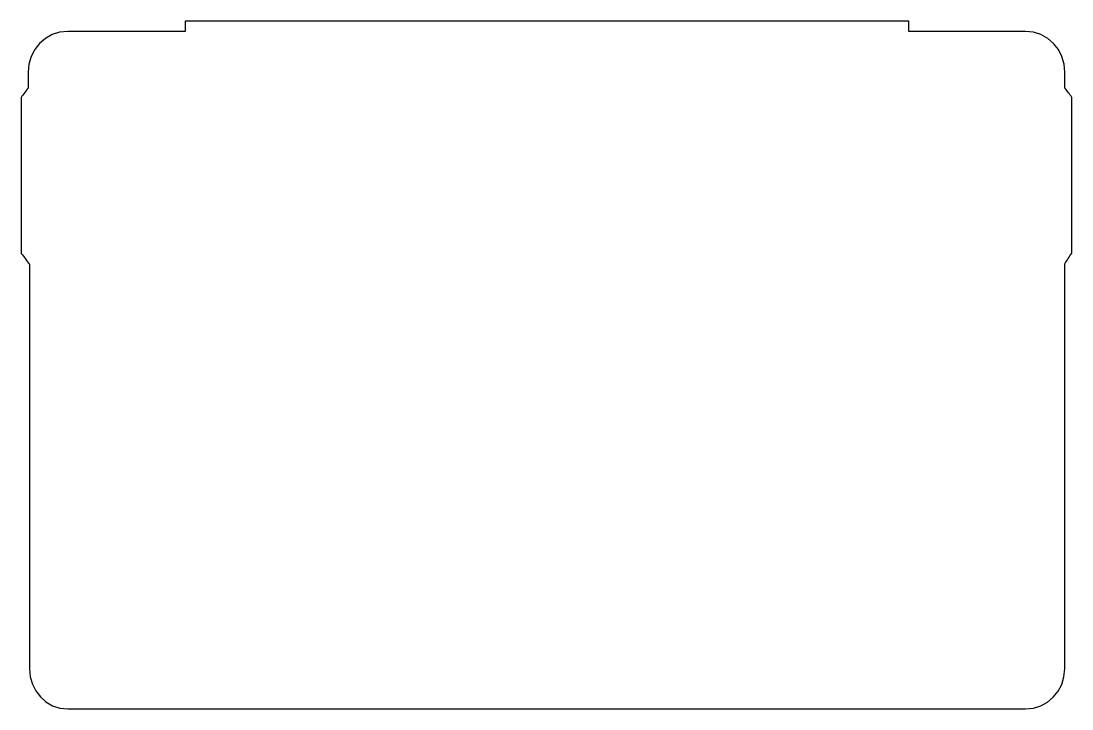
# Model space of a CAD drawing. Extents: x 0 to 99, y 0 to 64.9.
import ezdxf

# ---------------------------------------------------------------- set-up
doc = ezdxf.new("R2010")
doc.units = 0
doc.layers.add('Layer_1', color=7, linetype='CONTINUOUS')

msp = doc.modelspace()

# ---------------------------------------------------------------- linework, layer by layer
at = {"layer": 'Layer_1', "color": 1}
msp.add_lwpolyline([(15.514883, 64.85693), (15.514883, 64.735044), (15.514883, 64.613155), (15.514883, 64.491269), (15.514883, 64.36938), (15.514883, 64.247494), (15.514883, 64.125605), (15.514883, 64.003716), (15.514883, 63.88183), (14.131125, 63.88183), (12.74737, 63.88183), (11.363611, 63.88183), (9.979853, 63.88183), (8.596097, 63.88183), (7.212339, 63.88183), (5.828584, 63.88183), (4.444826, 63.88183), (3.684578, 63.80147), (2.980566, 63.572043), (2.346698, 63.211022), (1.796887, 62.735887), (1.345041, 62.164113), (1.005073, 61.513179), (0.790889, 60.800553), (0.716405, 60.043721), (0.716405, 59.879253), (0.716405, 59.714782), (0.716405, 59.550315), (0.716405, 59.385847), (0.716405, 59.221376), (0.716405, 59.056908), (0.716405, 58.892435), (0.716405, 58.72797), (0.716405, 58.705025), (0.716405, 58.68208), (0.716405, 58.659136), (0.716405, 58.636191), (0.716405, 58.613246), (0.716405, 58.590302), (0.716405, 58.567357), (0.716405, 58.544412), (0.633101, 58.434721), (0.5498, 58.325027), (0.466497, 58.215338), (0.383196, 58.105644), (0.299893, 57.99595), (0.216589, 57.886262), (0.133288, 57.776568), (0.049985, 57.666879), (0.053428, 55.827061), (0.056871, 53.98724), (0.060314, 52.147422), (0.063757, 50.307602), (0.0672, 48.467784), (0.070644, 46.627963), (0.074087, 44.788142), (0.07753, 42.948324), (0.173923, 42.821203), (0.270316, 42.694076), (0.366712, 42.566952), (0.463105, 42.439833), (0.559498, 42.312706), (0.655893, 42.185582), (0.752286, 42.058461), (0.848679, 41.931334), (0.848679, 41.74978), (0.848679, 41.568221), (0.848679, 41.386664), (0.848679, 41.205111), (0.848679, 41.023549), (0.848679, 40.841992), (0.848679, 40.660439), (0.848679, 40.47888), (0.848679, 35.896765), (0.848679, 31.31465), (0.848679, 26.732535), (0.848679, 22.15042), (0.848679, 17.568306), (0.848679, 12.986191), (0.848679, 8.404067), (0.848679, 3.821964), (0.848679, 3.821738), (0.848679, 3.82154), (0.848679, 3.821315), (0.848679, 3.821117), (0.848679, 3.820891), (0.848679, 3.820694), (0.848679, 3.820468), (0.848679, 3.82027), (0.920909, 3.084066), (1.123951, 2.387428), (1.446299, 1.748449), (1.876445, 1.185133), (2.402877, 0.715572), (3.014089, 0.357827), (3.698568, 0.129933), (4.444809, 0.049951), (15.721504, 0.049951), (26.998195, 0.049951), (38.274889, 0.049951), (49.55158, 0.049951), (60.828274, 0.049951), (72.104968, 0.049951), (83.38166, 0.049951), (94.658354, 0.049951), (95.409875, 0.127872), (96.108197, 0.350772), (96.738839, 0.702449), (97.287307, 1.166676), (97.739117, 1.727198), (98.079776, 2.367757), (98.294795, 3.072156), (98.369689, 3.824109), (98.369689, 8.498076), (98.369689, 13.172051), (98.369689, 17.846012), (98.369689, 22.519971), (98.369689, 27.193932), (98.369689, 31.867893), (98.369689, 36.541854), (98.369689, 41.215816), (98.369689, 41.310558), (98.369689, 41.4053), (98.369689, 41.500039), (98.369689, 41.594778), (98.369689, 41.68952), (98.369689, 41.784259), (98.369689, 41.878998), (98.369689, 41.973737), (98.451268, 42.100932), (98.532847, 42.228127), (98.614429, 42.355319), (98.696008, 42.482511), (98.777587, 42.609703), (98.859166, 42.736897), (98.940748, 42.864092), (99.022328, 42.991284), (99.025771, 44.825246), (99.029214, 46.659208), (99.032657, 48.49317), (99.0361, 50.327131), (99.039543, 52.161093), (99.042986, 53.995055), (99.046429, 55.829017), (99.049872, 57.662979), (98.967672, 57.772741), (98.885472, 57.8825), (98.803272, 57.992262), (98.721072, 58.102021), (98.638872, 58.211782), (98.556672, 58.321542), (98.474472, 58.431303), (98.392269, 58.541062), (98.392269, 58.577102), (98.392269, 58.613134), (98.392269, 58.64917), (98.392269, 58.685207), (98.392269, 58.721242), (98.392269, 58.757279), (98.392269, 58.793315), (98.392269, 58.82935), (98.392269, 58.980384), (98.392269, 59.131418), (98.392269, 59.282452), (98.392269, 59.43348), (98.392269, 59.584514), (98.392269, 59.735551), (98.392269, 59.886582), (98.392269, 60.037614), (98.321225, 60.797528), (98.108131, 61.512109), (97.767474, 62.164102), (97.313763, 62.736251), (96.761499, 63.211296), (96.125173, 63.571981), (95.419287, 63.801047), (94.658337, 63.881237), (93.287671, 63.881237), (91.917005, 63.881237), (90.546339, 63.881237), (89.175676, 63.881237), (87.80501, 63.881237), (86.434344, 63.881237), (85.063679, 63.881237), (83.693013, 63.881237), (83.693013, 64.003194), (83.693013, 64.125151), (83.693013, 64.247108), (83.693013, 64.369064), (83.693013, 64.491021), (83.693013, 64.612978), (83.693013, 64.734931), (83.693013, 64.856888), (75.170743, 64.856888), (66.648473, 64.856888), (58.126202, 64.856888), (49.603932, 64.856888), (41.081659, 64.856888), (32.559389, 64.856888), (24.037119, 64.856888), (15.514849, 64.856888), (15.514846, 64.856894), (15.514844, 64.856899), (15.514841, 64.856902), (15.514838, 64.856908), (15.514835, 64.856914), (15.514832, 64.856919), (15.514829, 64.856922), (15.514883, 64.85693)], close=True, dxfattribs=at)

doc.saveas('drawing.dxf')
